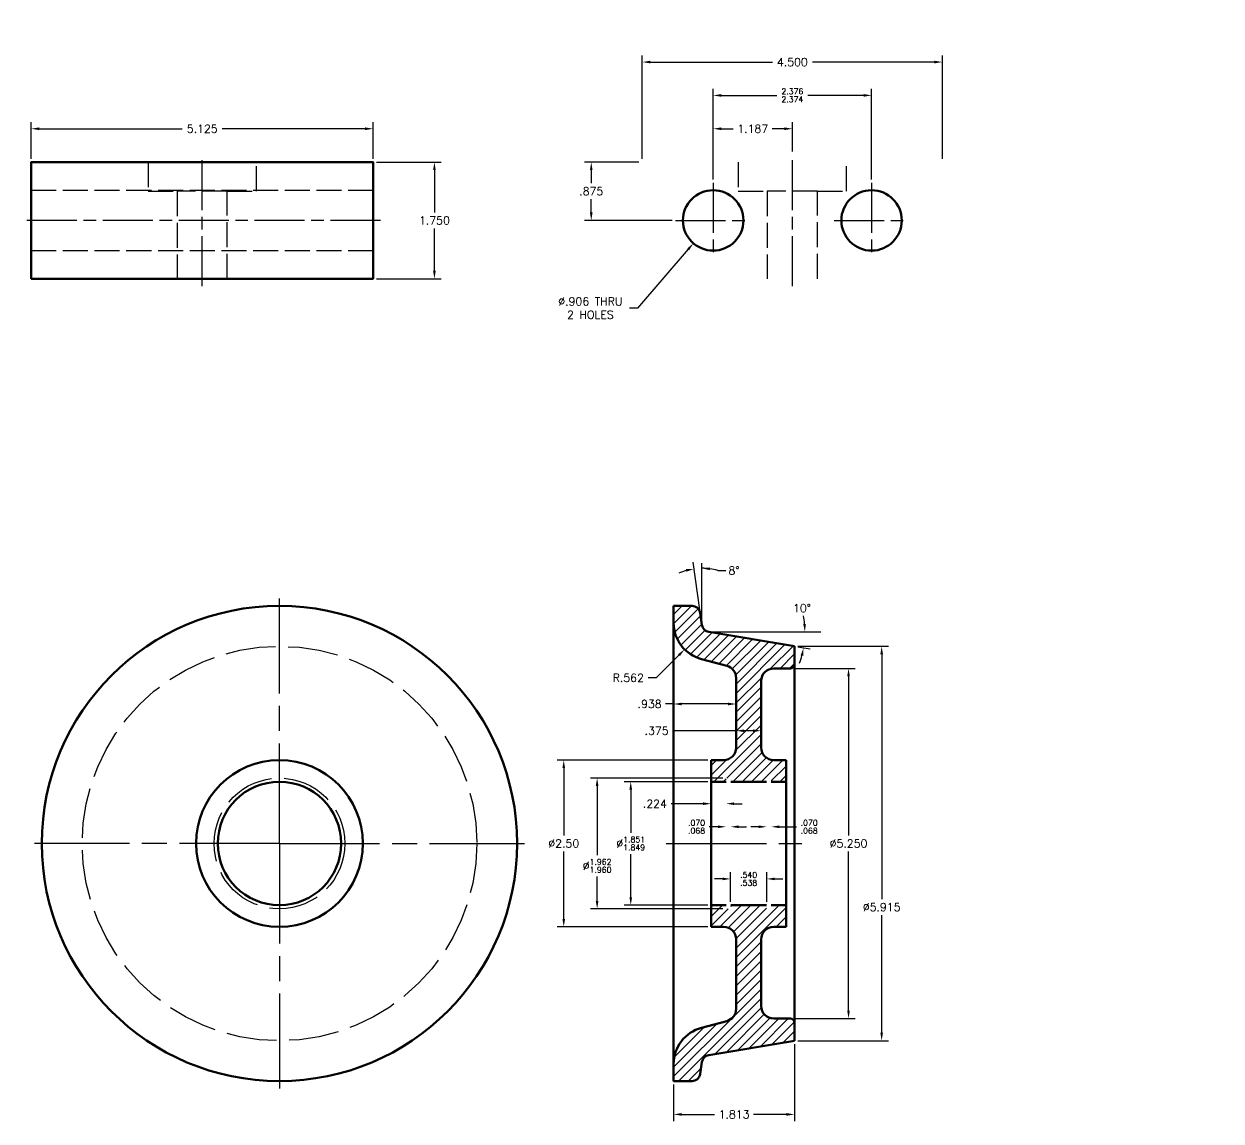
# Model space of a CAD drawing. Header units: inches. Extents: x 1 to 335, y -13 to 295.
# Drawn here: x 24.61 to 42.55, y -12.16 to 4.29 of the extents above; entities that cross this region are included whole.
import ezdxf

# ---------------------------------------------------------------- set-up
doc = ezdxf.new("R2010")
doc.units = ezdxf.units.IN
doc.header["$LTSCALE"] = 0.125
doc.header["$MEASUREMENT"] = 0
for name, pattern in [('AM_ISO02W050', [7.5, 6, -1.5]), ('AM_ISO02W050x2', [3.75, 3, -0.75]), ('AM_ISO08W050', [18, 12, -1.5, 3, -1.5]), ('AM_ISO08W050x2', [9, 6, -0.75, 1.5, -0.75])]:
    doc.linetypes.add(name, pattern=pattern)
for name, color, linetype, lineweight in [('AM_0', 7, 'Continuous', 50), ('AM_3', 212, 'AM_ISO02W050', 25), ('AM_5', 92, 'Continuous', 25), ('AM_7', 142, 'AM_ISO08W050', 25), ('AM_8', 12, 'Continuous', 25)]:
    doc.layers.add(name, color=color, linetype=linetype, lineweight=lineweight)
doc.styles.get("Standard").update_dxf_attribs({"font": 'ROMANS.SHX'})
doc.dimstyles.new('AM_ANSI$0', dxfattribs={"dimtxt": 0.12, "dimasz": 0.12, "dimexe": 0.1, "dimexo": 0.05, "dimgap": 0.06, "dimtad": 0, "dimtih": 1, "dimtoh": 1, "dimdec": 4, "dimzin": 7, "dimdsep": 46, "dimtxsty": 'Standard', "dimcen": 0, "dimclrd": 92, "dimclre": 256, "dimclrt": 142, "dimadec": 0, "dimazin": 2, "dimtp": 0.1, "dimtm": 0.1, "dimtfac": 0.71, "dimtdec": 4, "dimtofl": 0, "dimtmove": 0, "dimatfit": 3, "dimfxl": 1, "dimtolj": 1, "dimtzin": 7, "dimlwd": -1, "dimlwe": -1, "dimarcsym": 1})
doc.dimstyles.new('AM_ANSI$2', dxfattribs={"dimtxt": 0.12, "dimasz": 0.12, "dimexe": 0.1, "dimexo": 0.05, "dimgap": 0.06, "dimtad": 0, "dimtih": 1, "dimtoh": 1, "dimdec": 4, "dimzin": 7, "dimdsep": 46, "dimtxsty": 'Standard', "dimcen": 0, "dimclrd": 92, "dimclre": 256, "dimclrt": 142, "dimadec": 0, "dimazin": 2, "dimtp": 0.1, "dimtm": 0.1, "dimtfac": 0.71, "dimtdec": 4, "dimtofl": 0, "dimtmove": 0, "dimatfit": 3, "dimfxl": 1, "dimtolj": 1, "dimtzin": 7, "dimlwd": -1, "dimlwe": -1, "dimarcsym": 1})
doc.dimstyles.new('AM_ANSI$3', dxfattribs={"dimtxt": 0.12, "dimasz": 0.12, "dimexe": 0.1, "dimexo": 0.05, "dimgap": 0.06, "dimtad": 0, "dimtih": 1, "dimtoh": 1, "dimdec": 4, "dimzin": 7, "dimdsep": 46, "dimtxsty": 'Standard', "dimcen": 0, "dimclrd": 92, "dimclre": 256, "dimclrt": 142, "dimadec": 0, "dimazin": 2, "dimtp": 0.1, "dimtm": 0.1, "dimtfac": 0.71, "dimtdec": 4, "dimtofl": 0, "dimtmove": 0, "dimatfit": 0, "dimfxl": 1, "dimtolj": 1, "dimtzin": 7, "dimlwd": -1, "dimlwe": -1, "dimarcsym": 1})
doc.dimstyles.new('AM_ANSI$4', dxfattribs={"dimtxt": 0.12, "dimasz": 0.12, "dimexe": 0.1, "dimexo": 0.05, "dimgap": 0.06, "dimtad": 0, "dimtih": 1, "dimtoh": 1, "dimdec": 4, "dimzin": 7, "dimdsep": 46, "dimtxsty": 'Standard', "dimcen": 0, "dimclrd": 92, "dimclre": 256, "dimclrt": 142, "dimadec": 0, "dimazin": 2, "dimtp": 0.1, "dimtm": 0.1, "dimtfac": 0.71, "dimtdec": 4, "dimtofl": 0, "dimtmove": 0, "dimatfit": 0, "dimfxl": 1, "dimtolj": 1, "dimtzin": 7, "dimlwd": -1, "dimlwe": -1, "dimarcsym": 1})
pattern_1 = [(45, (-1.57824, 5.04953), (-0.07071068, 0.07071068), [])]

# ---------------------------------------------------------------- blocks, each defined once
blk = doc.blocks.new('*D239')
at = {"layer": 'AM_5', "color": 92}
for p, q in [((34.787, -7.402), (34.307, -7.402)), ((35.251, -7.402), (35.371, -7.402))]:
    blk.add_line(p, q, dxfattribs=at)
for points in [[(34.787, -7.382), (34.787, -7.422), (34.907, -7.402)], [(35.251, -7.382), (35.251, -7.422), (35.131, -7.402)]]:
    blk.add_solid(points, dxfattribs=at)
at = {"layer": 'Defpoints', "color": 0}
for p in [(34.907, -7.073), (35.131, -7.073), (35.131, -7.402)]:
    blk.add_point(p, dxfattribs=at)
at = {"layer": 'AM_5', "color": 142, "insert": (34.064, -7.402), "char_height": 0.12, "attachment_point": 5}
blk.add_mtext('\\A1;.224', dxfattribs=at)
blk = doc.blocks.new('*D240')
at = {"layer": 'AM_5', "color": 92}
for p, q in [((35.011, -7.748), (34.877, -7.748)), ((35.32, -7.748), (35.44, -7.748))]:
    blk.add_line(p, q, dxfattribs=at)
for points in [[(35.011, -7.728), (35.011, -7.768), (35.131, -7.748)], [(35.32, -7.728), (35.32, -7.768), (35.2, -7.748)]]:
    blk.add_solid(points, dxfattribs=at)
at = {"layer": 'Defpoints', "color": 0}
for p in [(35.131, -7.018), (35.2, -7.018), (35.131, -7.748)]:
    blk.add_point(p, dxfattribs=at)
at = {"layer": 'AM_5', "color": 142, "insert": (34.689, -7.748), "char_height": 0.12, "attachment_point": 5}
blk.add_mtext('\\A1;{\\H0.085200;\\S.070^ .068;}', dxfattribs=at)
blk = doc.blocks.new('*D241')
at = {"layer": 'AM_5', "color": 92}
for p, q in [((35.62, -7.748), (35.5, -7.748)), ((35.929, -7.748), (36.189, -7.748))]:
    blk.add_line(p, q, dxfattribs=at)
for points in [[(35.62, -7.728), (35.62, -7.768), (35.74, -7.748)], [(35.929, -7.728), (35.929, -7.768), (35.809, -7.748)]]:
    blk.add_solid(points, dxfattribs=at)
at = {"layer": 'Defpoints', "color": 0}
for p in [(35.74, -7.018), (35.809, -7.018), (35.74, -7.748)]:
    blk.add_point(p, dxfattribs=at)
at = {"layer": 'AM_5', "color": 142, "insert": (36.377, -7.748), "char_height": 0.12, "attachment_point": 5}
blk.add_mtext('\\A1;{\\H0.085200;\\S.070^ .068;}', dxfattribs=at)
blk = doc.blocks.new('*D242')
at = {"layer": 'AM_5'}
for p, q in [((35.2, -8.874), (35.2, -8.43)), ((35.74, -8.874), (35.74, -8.43))]:
    blk.add_line(p, q, dxfattribs=at)
at = {"layer": 'AM_5', "color": 92}
for p, q in [((35.08, -8.53), (34.96, -8.53)), ((35.86, -8.53), (35.98, -8.53))]:
    blk.add_line(p, q, dxfattribs=at)
for points in [[(35.08, -8.51), (35.08, -8.55), (35.2, -8.53)], [(35.86, -8.51), (35.86, -8.55), (35.74, -8.53)]]:
    blk.add_solid(points, dxfattribs=at)
at = {"layer": 'Defpoints', "color": 0}
for p in [(35.74, -8.53), (35.2, -8.924), (35.74, -8.924)]:
    blk.add_point(p, dxfattribs=at)
at = {"layer": 'AM_5', "color": 142, "insert": (35.47, -8.53), "char_height": 0.12, "attachment_point": 5}
blk.add_mtext('\\A1;{\\H0.085200;\\S.540^ .538;}', dxfattribs=at)
blk = doc.blocks.new('*D243')
at = {"layer": 'AM_5'}
for p, q in [((34.857, -7.073), (33.602, -7.073)), ((34.857, -8.924), (33.602, -8.924))]:
    blk.add_line(p, q, dxfattribs=at)
at = {"layer": 'AM_5', "color": 92}
for p, q in [((33.702, -7.193), (33.702, -7.839)), ((33.702, -8.804), (33.702, -8.158))]:
    blk.add_line(p, q, dxfattribs=at)
for points in [[(33.682, -7.193), (33.722, -7.193), (33.702, -7.073)], [(33.682, -8.804), (33.722, -8.804), (33.702, -8.924)]]:
    blk.add_solid(points, dxfattribs=at)
at = {"layer": 'Defpoints', "color": 0}
for p in [(33.702, -7.073), (34.907, -7.073), (34.907, -8.924)]:
    blk.add_point(p, dxfattribs=at)
at = {"layer": 'AM_5', "color": 142, "insert": (33.702, -7.999), "char_height": 0.12, "attachment_point": 5}
blk.add_mtext('\\A1;%%c{\\H0.085200;\\S1.851^ 1.849;}', dxfattribs=at)
blk = doc.blocks.new('*D244')
at = {"layer": 'AM_5'}
for p, q in [((35.081, -7.018), (33.098, -7.018)), ((35.081, -8.979), (33.098, -8.979))]:
    blk.add_line(p, q, dxfattribs=at)
at = {"layer": 'AM_5', "color": 92}
for p, q in [((33.198, -7.138), (33.198, -8.174)), ((33.198, -8.859), (33.198, -8.493))]:
    blk.add_line(p, q, dxfattribs=at)
for points in [[(33.178, -7.138), (33.218, -7.138), (33.198, -7.018)], [(33.178, -8.859), (33.218, -8.859), (33.198, -8.979)]]:
    blk.add_solid(points, dxfattribs=at)
at = {"layer": 'Defpoints', "color": 0}
for p in [(33.198, -7.018), (35.131, -7.018), (35.131, -8.979)]:
    blk.add_point(p, dxfattribs=at)
at = {"layer": 'AM_5', "color": 142, "insert": (33.198, -8.334), "char_height": 0.12, "attachment_point": 5}
blk.add_mtext('\\A1;%%c{\\H0.085200;\\S1.962^ 1.960;}', dxfattribs=at)
blk = doc.blocks.new('*D245')
at = {"layer": 'AM_5'}
for p, q in [((34.857, -6.749), (32.598, -6.749)), ((34.857, -9.249), (32.598, -9.249))]:
    blk.add_line(p, q, dxfattribs=at)
at = {"layer": 'AM_5', "color": 92}
for p, q in [((32.698, -6.869), (32.698, -7.879)), ((32.698, -9.129), (32.698, -8.119))]:
    blk.add_line(p, q, dxfattribs=at)
for points in [[(32.678, -6.869), (32.718, -6.869), (32.698, -6.749)], [(32.678, -9.129), (32.718, -9.129), (32.698, -9.249)]]:
    blk.add_solid(points, dxfattribs=at)
at = {"layer": 'Defpoints', "color": 0}
for p in [(34.907, -6.749), (32.698, -9.249), (34.907, -9.249)]:
    blk.add_point(p, dxfattribs=at)
at = {"layer": 'AM_5', "color": 142, "insert": (32.698, -7.999), "char_height": 0.12, "attachment_point": 5}
blk.add_mtext('\\A1;%%c2.50', dxfattribs=at)
blk = doc.blocks.new('*D190')
at = {"layer": 'AM_5'}
for p, q in [((36.145, -5.374), (37.067, -5.374)), ((36.145, -10.624), (37.067, -10.624))]:
    blk.add_line(p, q, dxfattribs=at)
at = {"layer": 'AM_5', "color": 92}
for p, q in [((36.967, -5.494), (36.967, -7.879)), ((36.967, -10.504), (36.967, -8.119))]:
    blk.add_line(p, q, dxfattribs=at)
for points in [[(36.947, -5.494), (36.987, -5.494), (36.967, -5.374)], [(36.947, -10.504), (36.987, -10.504), (36.967, -10.624)]]:
    blk.add_solid(points, dxfattribs=at)
at = {"layer": 'Defpoints', "color": 0}
for p in [(36.095, -5.374), (36.967, -5.374), (36.095, -10.624)]:
    blk.add_point(p, dxfattribs=at)
at = {"layer": 'AM_5', "color": 142, "insert": (36.967, -7.999), "char_height": 0.12, "attachment_point": 5}
blk.add_mtext('\\A1;%%c5.250', dxfattribs=at)
blk = doc.blocks.new('*D191')
at = {"layer": 'AM_5'}
for p, q in [((36.207, -5.041), (37.564, -5.041)), ((36.207, -10.956), (37.564, -10.956))]:
    blk.add_line(p, q, dxfattribs=at)
at = {"layer": 'AM_5', "color": 92}
for p, q in [((37.464, -5.161), (37.464, -8.833)), ((37.464, -10.836), (37.464, -9.073))]:
    blk.add_line(p, q, dxfattribs=at)
for points in [[(37.444, -5.161), (37.484, -5.161), (37.464, -5.041)], [(37.444, -10.836), (37.484, -10.836), (37.464, -10.956)]]:
    blk.add_solid(points, dxfattribs=at)
at = {"layer": 'Defpoints', "color": 0}
for p in [(36.157, -5.041), (36.157, -10.956), (37.464, -10.956)]:
    blk.add_point(p, dxfattribs=at)
at = {"layer": 'AM_5', "color": 142, "insert": (37.464, -8.953), "char_height": 0.12, "attachment_point": 5}
blk.add_mtext('\\A1;%%c5.915', dxfattribs=at)
blk = doc.blocks.new('*D192')
at = {"layer": 'AM_5'}
blk.add_line((34.737, -4.494), (34.637, -3.781), dxfattribs=at)
at = {"layer": 'AM_5', "color": 92}
blk.add_line((35.007, -3.905), (35.127, -3.905), dxfattribs=at)
for start, end in [(106.106, 114.212), (73.747, 90), (73.788, 81.894)]:
    blk.add_arc((34.769, -4.72), 0.849, start, end, dxfattribs=at)
for points in [[(34.53, -3.885), (34.538, -3.924), (34.651, -3.88)], [(34.888, -3.9), (34.89, -3.86), (34.769, -3.871)]]:
    blk.add_solid(points, dxfattribs=at)
at = {"layer": 'Defpoints', "color": 0}
for p in [(34.769, 295.28), (34.69, -3.875), (34.744, -4.544), (34.769, -4.72), (34.769, -4.72)]:
    blk.add_point(p, dxfattribs=at)
at = {"layer": 'AM_5', "color": 142, "insert": (35.25, -3.905), "char_height": 0.12, "attachment_point": 5}
blk.add_mtext('\\A1;8°', dxfattribs=at)
blk = doc.blocks.new('*D193')
at = {"layer": 'AM_5'}
blk.add_line((36.207, -5.049), (36.392, -5.08), dxfattribs=at)
at = {"layer": 'AM_5', "color": 92}
for start, end in [(4.7731, 9.5462), (340.9538, 345.7269)]:
    blk.add_arc((34.872, -4.826), 1.441, start, end, dxfattribs=at)
for points in [[(36.328, -4.705), (36.288, -4.707), (36.313, -4.826)], [(36.249, -5.177), (36.288, -5.186), (36.293, -5.064)]]:
    blk.add_solid(points, dxfattribs=at)
at = {"layer": 'Defpoints', "color": 0}
for p in [(34.872, -4.826), (34.872, -4.826), (334.872, -4.826), (36.304, -4.985), (36.157, -5.041)]:
    blk.add_point(p, dxfattribs=at)
at = {"layer": 'AM_5', "color": 142, "insert": (36.269, -4.47), "char_height": 0.12, "attachment_point": 5}
blk.add_mtext('\\A1;10°', dxfattribs=at)
blk = doc.blocks.new('*D194')
at = {"layer": 'AM_5', "color": 92}
for p, q in [((34.425, -5.174), (34.085, -5.515)), ((34.085, -5.515), (33.965, -5.515))]:
    blk.add_line(p, q, dxfattribs=at)
blk.add_solid([(34.411, -5.16), (34.439, -5.188), (34.51, -5.089)], dxfattribs=at)
at = {"layer": 'Defpoints', "color": 0}
for p in [(34.907, -4.691), (34.51, -5.089)]:
    blk.add_point(p, dxfattribs=at)
at = {"layer": 'AM_5', "color": 142, "insert": (33.665, -5.515), "char_height": 0.12, "attachment_point": 5}
blk.add_mtext('\\A1;R.562', dxfattribs=at)
blk = doc.blocks.new('*D195')
at = {"layer": 'AM_5'}
for p, q in [((34.345, -4.741), (34.345, -6.007)), ((35.282, -5.567), (35.282, -6.007))]:
    blk.add_line(p, q, dxfattribs=at)
at = {"layer": 'AM_5', "color": 92}
for p, q in [((34.345, -5.907), (34.225, -5.907)), ((35.162, -5.907), (34.465, -5.907))]:
    blk.add_line(p, q, dxfattribs=at)
for points in [[(34.465, -5.887), (34.465, -5.927), (34.345, -5.907)], [(35.162, -5.887), (35.162, -5.927), (35.282, -5.907)]]:
    blk.add_solid(points, dxfattribs=at)
at = {"layer": 'Defpoints', "color": 0}
for p in [(34.345, -4.691), (35.282, -5.517), (35.282, -5.907)]:
    blk.add_point(p, dxfattribs=at)
at = {"layer": 'AM_5', "color": 142, "insert": (33.985, -5.907), "char_height": 0.12, "attachment_point": 5}
blk.add_mtext('\\A1;.938', dxfattribs=at)
blk = doc.blocks.new('*D196')
at = {"layer": 'AM_5'}
for p, q in [((35.282, -6.511), (35.282, -6.208)), ((35.657, -6.511), (35.657, -6.208))]:
    blk.add_line(p, q, dxfattribs=at)
at = {"layer": 'AM_5', "color": 92}
for p, q in [((35.282, -6.308), (34.33, -6.308)), ((35.537, -6.308), (35.402, -6.308))]:
    blk.add_line(p, q, dxfattribs=at)
for points in [[(35.402, -6.288), (35.402, -6.328), (35.282, -6.308)], [(35.537, -6.288), (35.537, -6.328), (35.657, -6.308)]]:
    blk.add_solid(points, dxfattribs=at)
at = {"layer": 'Defpoints', "color": 0}
for p in [(35.282, -6.308), (35.282, -6.561), (35.657, -6.561)]:
    blk.add_point(p, dxfattribs=at)
at = {"layer": 'AM_5', "color": 142, "insert": (34.09, -6.308), "char_height": 0.12, "attachment_point": 5}
blk.add_mtext('\\A1;.375', dxfattribs=at)
blk = doc.blocks.new('*D197')
at = {"layer": 'AM_5'}
for p, q in [((36.157, -11.006), (36.157, -12.161)), ((34.345, -11.611), (34.345, -12.161))]:
    blk.add_line(p, q, dxfattribs=at)
at = {"layer": 'AM_5', "color": 92}
for p, q in [((34.465, -12.061), (34.96, -12.061)), ((36.037, -12.061), (35.543, -12.061))]:
    blk.add_line(p, q, dxfattribs=at)
for points in [[(34.465, -12.041), (34.465, -12.081), (34.345, -12.061)], [(36.037, -12.041), (36.037, -12.081), (36.157, -12.061)]]:
    blk.add_solid(points, dxfattribs=at)
at = {"layer": 'Defpoints', "color": 0}
for p in [(36.157, -10.956), (34.345, -11.561), (34.345, -12.061)]:
    blk.add_point(p, dxfattribs=at)
at = {"layer": 'AM_5', "color": 142, "insert": (35.251, -12.061), "char_height": 0.12, "attachment_point": 5}
blk.add_mtext('\\A1;1.813', dxfattribs=at)
blk = doc.blocks.new('*D210')
at = {"layer": 'AM_5'}
for p, q in [((24.715, 2.269), (24.715, 2.819)), ((29.84, 2.269), (29.84, 2.819))]:
    blk.add_line(p, q, dxfattribs=at)
at = {"layer": 'AM_5', "color": 92}
for p, q in [((24.835, 2.719), (26.978, 2.719)), ((29.72, 2.719), (27.578, 2.719))]:
    blk.add_line(p, q, dxfattribs=at)
for points in [[(24.835, 2.739), (24.835, 2.699), (24.715, 2.719)], [(29.72, 2.739), (29.72, 2.699), (29.84, 2.719)]]:
    blk.add_solid(points, dxfattribs=at)
at = {"layer": 'Defpoints', "color": 0}
for p in [(29.84, 2.719), (24.715, 2.219), (29.84, 2.219)]:
    blk.add_point(p, dxfattribs=at)
at = {"layer": 'AM_5', "color": 142, "insert": (27.278, 2.719), "char_height": 0.12, "attachment_point": 5}
blk.add_mtext('\\A1;5.125', dxfattribs=at)
blk = doc.blocks.new('*D211')
at = {"layer": 'AM_5'}
for p, q in [((29.89, 2.219), (30.859, 2.219)), ((29.89, 0.469), (30.859, 0.469))]:
    blk.add_line(p, q, dxfattribs=at)
at = {"layer": 'AM_5', "color": 92}
for p, q in [((30.759, 2.099), (30.759, 1.464)), ((30.759, 0.589), (30.759, 1.224))]:
    blk.add_line(p, q, dxfattribs=at)
for points in [[(30.739, 2.099), (30.779, 2.099), (30.759, 2.219)], [(30.739, 0.589), (30.779, 0.589), (30.759, 0.469)]]:
    blk.add_solid(points, dxfattribs=at)
at = {"layer": 'Defpoints', "color": 0}
for p in [(29.84, 2.219), (30.759, 2.219), (29.84, 0.469)]:
    blk.add_point(p, dxfattribs=at)
at = {"layer": 'AM_5', "color": 142, "insert": (30.759, 1.344), "char_height": 0.12, "attachment_point": 5}
blk.add_mtext('\\A1;1.750', dxfattribs=at)
blk = doc.blocks.new('*D212')
at = {"layer": 'AM_5'}
for p, q in [((33.825, 2.219), (33.01, 2.219)), ((34.325, 1.344), (33.01, 1.344))]:
    blk.add_line(p, q, dxfattribs=at)
at = {"layer": 'AM_5', "color": 92}
for p, q in [((33.11, 2.099), (33.11, 1.902)), ((33.11, 1.464), (33.11, 1.662))]:
    blk.add_line(p, q, dxfattribs=at)
for points in [[(33.09, 2.099), (33.13, 2.099), (33.11, 2.219)], [(33.09, 1.464), (33.13, 1.464), (33.11, 1.344)]]:
    blk.add_solid(points, dxfattribs=at)
at = {"layer": 'Defpoints', "color": 0}
for p in [(33.875, 2.219), (33.11, 1.344), (34.375, 1.344)]:
    blk.add_point(p, dxfattribs=at)
at = {"layer": 'AM_5', "color": 142, "insert": (33.11, 1.782), "char_height": 0.12, "attachment_point": 5}
blk.add_mtext('\\A1;.875', dxfattribs=at)
blk = doc.blocks.new('*D213')
at = {"layer": 'AM_5'}
for p, q in [((34.938, 1.957), (34.938, 2.819)), ((36.125, 2.379), (36.125, 2.819))]:
    blk.add_line(p, q, dxfattribs=at)
at = {"layer": 'AM_5', "color": 92}
for p, q in [((35.058, 2.719), (35.24, 2.719)), ((36.005, 2.719), (35.823, 2.719))]:
    blk.add_line(p, q, dxfattribs=at)
for points in [[(35.058, 2.739), (35.058, 2.699), (34.938, 2.719)], [(36.005, 2.739), (36.005, 2.699), (36.125, 2.719)]]:
    blk.add_solid(points, dxfattribs=at)
at = {"layer": 'Defpoints', "color": 0}
for p in [(36.125, 2.719), (36.125, 2.329), (34.938, 1.907)]:
    blk.add_point(p, dxfattribs=at)
at = {"layer": 'AM_5', "color": 142, "insert": (35.531, 2.719), "char_height": 0.12, "attachment_point": 5}
blk.add_mtext('\\A1;1.187', dxfattribs=at)
blk = doc.blocks.new('*D214')
at = {"layer": 'AM_5'}
for p, q in [((34.938, 1.957), (34.938, 3.319)), ((37.313, 1.957), (37.313, 3.319))]:
    blk.add_line(p, q, dxfattribs=at)
at = {"layer": 'AM_5', "color": 92}
for p, q in [((35.058, 3.219), (35.893, 3.219)), ((37.193, 3.219), (36.358, 3.219))]:
    blk.add_line(p, q, dxfattribs=at)
for points in [[(35.058, 3.239), (35.058, 3.199), (34.938, 3.219)], [(37.193, 3.239), (37.193, 3.199), (37.313, 3.219)]]:
    blk.add_solid(points, dxfattribs=at)
at = {"layer": 'Defpoints', "color": 0}
for p in [(37.313, 3.219), (34.938, 1.907), (37.313, 1.907)]:
    blk.add_point(p, dxfattribs=at)
at = {"layer": 'AM_5', "color": 142, "insert": (36.125, 3.219), "char_height": 0.12, "attachment_point": 5}
blk.add_mtext('\\A1;{\\H0.085200;\\S2.376^ 2.374;}', dxfattribs=at)
blk = doc.blocks.new('*D215')
at = {"layer": 'AM_5'}
for p, q in [((33.875, 2.269), (33.875, 3.819)), ((38.375, 2.269), (38.375, 3.819))]:
    blk.add_line(p, q, dxfattribs=at)
at = {"layer": 'AM_5', "color": 92}
for p, q in [((33.995, 3.719), (35.825, 3.719)), ((38.255, 3.719), (36.425, 3.719))]:
    blk.add_line(p, q, dxfattribs=at)
for points in [[(33.995, 3.739), (33.995, 3.699), (33.875, 3.719)], [(38.255, 3.739), (38.255, 3.699), (38.375, 3.719)]]:
    blk.add_solid(points, dxfattribs=at)
at = {"layer": 'Defpoints', "color": 0}
for p in [(38.375, 3.719), (33.875, 2.219), (38.375, 2.219)]:
    blk.add_point(p, dxfattribs=at)
at = {"layer": 'AM_5', "color": 142, "insert": (36.125, 3.719), "char_height": 0.12, "attachment_point": 5}
blk.add_mtext('\\A1;4.500', dxfattribs=at)
blk = doc.blocks.new('*D216')
at = {"layer": 'AM_5', "color": 92}
for p, q in [((34.563, 0.911), (33.802, 0.03)), ((33.802, 0.03), (33.682, 0.03))]:
    blk.add_line(p, q, dxfattribs=at)
blk.add_solid([(34.548, 0.924), (34.578, 0.898), (34.642, 1.002)], dxfattribs=at)
at = {"layer": 'Defpoints', "color": 0}
for p in [(35.234, 1.687), (34.642, 1.002)]:
    blk.add_point(p, dxfattribs=at)
at = {"layer": 'AM_5', "color": 142, "insert": (33.097, 0.03), "char_height": 0.12, "attachment_point": 5}
blk.add_mtext('\\A1;∅.906 THRU\\P2 HOLES', dxfattribs=at)

msp = doc.modelspace()

# ---------------------------------------------------------------- hatches: boundary and pattern name
at = {"layer": 'AM_8'}
h = msp.add_hatch(dxfattribs=at)
h.set_pattern_fill('_U', color=256, scale=0.1, angle=45, style=0, pattern_type=0)
h.set_pattern_definition(pattern_1)
edge = h.paths.add_edge_path()
edge.add_line((35.845, -5.3735), (36.095, -5.3735))
edge.add_arc((36.095, -5.311), 0.0625, 270, 360)
edge.add_line((36.1575, -5.311), (36.1575, -5.0412))
edge.add_line((36.1575, -5.0412), (34.8724, -4.8262))
edge.add_arc((34.893, -4.7029), 0.125, 188, 260.5, ccw=False)
edge.add_line((34.7692, -4.7203), (34.7444, -4.5436))
edge.add_arc((34.6206, -4.561), 0.125, 8, 90)
edge.add_line((34.6206, -4.436), (34.345, -4.436))
edge.add_line((34.345, -4.436), (34.345, -4.6911))
edge.add_arc((34.907, -4.6911), 0.562, 180, 255)
edge.add_line((34.7615, -5.234), (35.1435, -5.3363))
edge.add_arc((35.095, -5.5174), 0.1875, 0, 75, ccw=False)
edge.add_line((35.2825, -5.5174), (35.2825, -6.561))
edge.add_arc((35.095, -6.561), 0.1875, -90, 0, ccw=False)
edge.add_line((35.095, -6.7485), (34.9075, -6.7485))
edge.add_line((34.9075, -6.7485), (34.9075, -7.0733))
edge.add_line((34.9075, -7.0733), (35.1314, -7.0733))
edge.add_line((35.1314, -7.0733), (35.1314, -7.0182))
edge.add_line((35.1314, -7.0182), (35.2003, -7.0182))
edge.add_line((35.2003, -7.0182), (35.2003, -7.0733))
edge.add_line((35.2003, -7.0733), (35.2338, -7.0733))
edge.add_line((35.2338, -7.0733), (35.7397, -7.0733))
edge.add_line((35.7397, -7.0733), (35.7397, -7.0182))
edge.add_line((35.7397, -7.0182), (35.8086, -7.0182))
edge.add_line((35.8086, -7.0182), (35.8086, -7.0733))
edge.add_line((35.8086, -7.0733), (36.0325, -7.0733))
edge.add_line((36.0325, -7.0733), (36.0325, -6.7485))
edge.add_line((36.0325, -6.7485), (35.845, -6.7485))
edge.add_arc((35.845, -6.561), 0.1875, 180, 270, ccw=False)
edge.add_line((35.6575, -6.561), (35.6575, -5.561))
edge.add_arc((35.845, -5.561), 0.1875, 90, 180, ccw=False)
h = msp.add_hatch(dxfattribs=at)
h.set_pattern_fill('_U', color=256, scale=0.1, angle=45, style=0, pattern_type=0)
h.set_pattern_definition(pattern_1)
edge = h.paths.add_edge_path()
edge.add_arc((35.845, -9.436), 0.1875, 90, 180, ccw=False)
edge.add_line((35.845, -9.2485), (36.0325, -9.2485))
edge.add_line((36.0325, -9.2485), (36.0325, -8.9237))
edge.add_line((36.0325, -8.9237), (35.8086, -8.9237))
edge.add_line((35.8086, -8.9237), (35.8086, -8.9789))
edge.add_line((35.8086, -8.9789), (35.7397, -8.9789))
edge.add_line((35.7397, -8.9789), (35.7397, -8.9237))
edge.add_line((35.7397, -8.9237), (35.2003, -8.9237))
edge.add_line((35.2003, -8.9237), (35.2003, -8.9789))
edge.add_line((35.2003, -8.9789), (35.1314, -8.9789))
edge.add_line((35.1314, -8.9789), (35.1314, -8.9237))
edge.add_line((35.1314, -8.9237), (34.9075, -8.9237))
edge.add_line((34.9075, -8.9237), (34.9075, -9.2485))
edge.add_line((34.9075, -9.2485), (35.095, -9.2485))
edge.add_arc((35.095, -9.436), 0.1875, 0, 90, ccw=False)
edge.add_line((35.2825, -9.436), (35.2825, -10.4797))
edge.add_arc((35.095, -10.4797), 0.1875, -75, 0, ccw=False)
edge.add_line((35.1435, -10.6608), (34.7615, -10.7631))
edge.add_arc((34.907, -11.306), 0.562, 105, 180)
edge.add_line((34.345, -11.306), (34.345, -11.561))
edge.add_line((34.345, -11.561), (34.6206, -11.561))
edge.add_arc((34.6206, -11.436), 0.125, 270, 352)
edge.add_line((34.7444, -11.4534), (34.7692, -11.2768))
edge.add_arc((34.893, -11.2942), 0.125, 99.5, 172, ccw=False)
edge.add_line((34.8724, -11.1709), (36.1575, -10.9559))
edge.add_line((36.1575, -10.9559), (36.1575, -10.686))
edge.add_arc((36.095, -10.686), 0.0625, 0, 90)
edge.add_line((36.095, -10.6235), (35.845, -10.6235))
edge.add_arc((35.845, -10.436), 0.1875, 180, 270, ccw=False)
edge.add_line((35.6575, -10.436), (35.6575, -9.436))

# ---------------------------------------------------------------- linework, layer by layer
at = {"layer": 'AM_0'}
for p, q in [((34.345, -4.436), (34.6206, -4.436)), ((34.345, -4.6911), (34.345, -4.436)), ((34.7444, -4.5436), (34.7692, -4.7203)), ((34.345, -4.6911), (34.345, -7.9985)), ((34.8724, -4.8262), (36.1575, -5.0412)), ((36.1575, -5.0412), (36.1575, -5.311)), ((35.1435, -5.3363), (34.7615, -5.234)), ((36.095, -5.3735), (35.845, -5.3735)), ((36.1575, -5.311), (36.1575, -7.9985)), ((35.2825, -6.561), (35.2825, -5.5174)), ((35.6575, -5.561), (35.6575, -6.561)), ((34.9075, -6.7485), (35.095, -6.7485)), ((34.9075, -7.9985), (34.9075, -6.7485)), ((35.845, -6.7485), (36.0325, -6.7485)), ((36.0325, -6.7485), (36.0325, -7.9985)), ((34.9075, -7.0733), (35.1314, -7.0733)), ((35.2003, -7.0733), (35.7397, -7.0733)), ((35.8086, -7.0733), (36.0325, -7.0733)), ((34.345, -11.306), (34.345, -7.9985)), ((34.9075, -7.9985), (34.9075, -9.2485)), ((36.0325, -9.2485), (36.0325, -7.9985)), ((36.1575, -10.686), (36.1575, -7.9985)), ((34.9075, -8.9237), (35.1314, -8.9237)), ((35.2003, -8.9237), (35.7397, -8.9237)), ((35.8086, -8.9237), (36.0325, -8.9237)), ((34.9075, -9.2485), (35.095, -9.2485)), ((35.845, -9.2485), (36.0325, -9.2485)), ((35.2825, -9.436), (35.2825, -10.4797)), ((35.6575, -10.436), (35.6575, -9.436)), ((35.1435, -10.6608), (34.7615, -10.7631)), ((36.095, -10.6235), (35.845, -10.6235)), ((36.1575, -10.9559), (36.1575, -10.686)), ((34.8724, -11.1709), (36.1575, -10.9559)), ((34.345, -11.306), (34.345, -11.561)), ((34.7444, -11.4534), (34.7692, -11.2768)), ((34.345, -11.561), (34.6206, -11.561))]:
    msp.add_line(p, q, dxfattribs=at)
msp.add_lwpolyline([(24.7152, 0.4694), (29.8402, 0.4694), (29.8402, 2.2194), (24.7152, 2.2194)], close=True, dxfattribs=at)
for centre, radius in [((34.9377, 1.3444), 0.453), ((37.3127, 1.3444), 0.453), ((28.4359, -7.9985), 3.5625), ((28.4359, -7.9985), 1.25), ((28.4359, -7.9985), 0.9252)]:
    msp.add_circle(centre, radius, dxfattribs=at)
for centre, radius, start, end in [((34.6206, -4.561), 0.125, 8, 90), ((34.907, -4.6911), 0.562, 180, 255), ((34.893, -4.7029), 0.125, 188, 260.5), ((35.095, -5.5174), 0.1875, 0, 75), ((35.845, -5.561), 0.1875, 90, 180), ((36.095, -5.311), 0.0625, 270, 0), ((35.095, -6.561), 0.1875, 270, 0), ((35.845, -6.561), 0.1875, 180, 270), ((35.095, -9.436), 0.1875, 0, 90), ((35.845, -9.436), 0.1875, 90, 180), ((35.095, -10.4797), 0.1875, 285, 0), ((35.845, -10.436), 0.1875, 180, 270), ((34.907, -11.306), 0.562, 105, 180), ((36.095, -10.686), 0.0625, 0, 90), ((34.893, -11.2942), 0.125, 99.5, 172), ((34.6206, -11.436), 0.125, 270, 352)]:
    msp.add_arc(centre, radius, start, end, dxfattribs=at)
at = {"layer": 'AM_3', "linetype": 'AM_ISO02W050x2'}
for p, q in [((26.4652, 2.2194), (26.4652, 1.7819)), ((28.0902, 1.7819), (28.0902, 2.2194)), ((35.3122, 2.2194), (35.3122, 1.7819)), ((36.9372, 1.7819), (36.9372, 2.2194)), ((24.7152, 1.7974), (29.8402, 1.7974)), ((26.4652, 1.7819), (26.9027, 1.7819)), ((27.6527, 1.7819), (26.9027, 1.7819)), ((26.9027, 1.7819), (26.9027, 0.4694)), ((27.6527, 0.4694), (27.6527, 1.7819)), ((27.6527, 1.7819), (28.0902, 1.7819)), ((35.3122, 1.7819), (35.7497, 1.7819)), ((36.4997, 1.7819), (35.7497, 1.7819)), ((35.7497, 1.7819), (35.7497, 0.4694)), ((36.4997, 0.4694), (36.4997, 1.7819)), ((36.4997, 1.7819), (36.9372, 1.7819)), ((24.7152, 0.8914), (29.8402, 0.8914))]:
    msp.add_line(p, q, dxfattribs=at)
at = {"layer": 'AM_3'}
for radius in [2.9573, 0.9803]:
    msp.add_circle((28.4359, -7.9985), radius, dxfattribs=at)
at = {"layer": 'AM_5'}
for p, q in [((34.7692, -4.7203), (34.7692, -3.7947)), ((34.8724, -4.8262), (36.5535, -4.8262))]:
    msp.add_line(p, q, dxfattribs=at)
at = {"layer": 'AM_7', "linetype": 'AM_ISO08W050x2'}
for p, q in [((27.2777, 0.3594), (27.2777, 2.3294)), ((36.1247, 0.3594), (36.1247, 2.3294)), ((34.9377, 1.9074), (34.9377, 0.7814)), ((37.3127, 1.9074), (37.3127, 0.7814)), ((29.9502, 1.3444), (24.6052, 1.3444)), ((34.3747, 1.3444), (35.5007, 1.3444)), ((36.7497, 1.3444), (37.8757, 1.3444))]:
    msp.add_line(p, q, dxfattribs=at)
at = {"layer": 'AM_7'}
for p, q in [((28.4359, -7.9985), (28.4359, -4.326)), ((28.4359, -7.9985), (24.7634, -7.9985)), ((28.4359, -7.9985), (32.1084, -7.9985)), ((28.4359, -7.9985), (28.4359, -11.671)), ((34.235, -7.9985), (36.2675, -7.9985))]:
    msp.add_line(p, q, dxfattribs=at)

# ---------------------------------------------------------------- dimensions: what is measured, and where the dimension line sits
at = {"layer": 'AM_5'}
dim = msp.add_angular_dim_2l(base=(34.6903, -3.8751), line1=((34.7692, -4.7203), (34.7692, 295.2797)), line2=((34.7444, -4.5436), (34.7692, -4.7203)), dimstyle='AM_ANSI$2', override={"dimdec": 3, "dimtp": 0.001, "dimtm": 0.001, "dimtdec": 3}, dxfattribs=at)
dim.commit()
dim.dimension.update_dxf_attribs({"geometry": '*D192', "text_midpoint": (35.2497, -3.9053)})
for base, p1, p2, angle, override, picture, middle in [((38.3747, 3.7194), (33.8747, 2.2194), (38.3747, 2.2194), 0, {"dimdec": 3, "dimtp": 0.001, "dimtm": 0.001, "dimtdec": 3}, '*D215', (36.1247, 3.7194)), ((37.3127, 3.2194), (34.9377, 1.9074), (37.3127, 1.9074), 0, {"dimdec": 3, "dimlim": 1, "dimtp": 0.001, "dimtm": 0.001, "dimtdec": 3}, '*D214', (36.1252, 3.2194)), ((29.8402, 2.7194), (24.7152, 2.2194), (29.8402, 2.2194), 0, {"dimdec": 3, "dimtp": 0.001, "dimtm": 0.001, "dimtdec": 3}, '*D210', (27.2777, 2.7194)), ((30.759, 2.2194), (29.8402, 0.4694), (29.8402, 2.2194), 90, {"dimdec": 3, "dimtp": 0.001, "dimtm": 0.001, "dimtdec": 3}, '*D211', (30.759, 1.3444)), ((33.1102, 1.3444), (33.8747, 2.2194), (34.3747, 1.3444), 90, {"dimdec": 3, "dimtp": 0.001, "dimtm": 0.001, "dimtdec": 3}, '*D212', (33.1102, 1.7819)), ((34.3449759181, -12.0610449967), (36.1574759181, -10.9558652379), (34.3449759181, -11.5610449967), 0, {"dimdec": 3, "dimtp": 0.001, "dimtm": 0.001, "dimtdec": 3}, '*D197', (35.2512259181, -12.0610449967))]:
    dim = msp.add_linear_dim(base=base, p1=p1, p2=p2, angle=angle, dimstyle='AM_ANSI$0', override=override, dxfattribs=at)
    dim.commit()
    dim.dimension.update_dxf_attribs({"geometry": picture, "text_midpoint": middle})
for base, p1, p2, override, picture, middle in [((36.1247, 2.7194), (34.9377, 1.9074), (36.1247, 2.3294), {"dimdec": 3, "dimtp": 0.001, "dimtm": 0.001, "dimtdec": 3}, '*D213', (35.5312, 2.7194)), ((35.7397, -8.5298), (35.2003, -8.9237), (35.7397, -8.9237), {"dimdec": 3, "dimlim": 1, "dimtp": 0.001, "dimtm": 0.001, "dimtdec": 3}, '*D242', (35.47, -8.5298))]:
    dim = msp.add_linear_dim(base=base, p1=p1, p2=p2, dimstyle='AM_ANSI$0', override=override, dxfattribs=at)
    dim.commit()
    dim.dimension.update_dxf_attribs({"geometry": picture, "text_midpoint": middle})
dim = msp.add_diameter_dim_2p(p1=(35.2338, 1.6872), p2=(34.6416, 1.0016), text='<> THRU\\P2 HOLES', dimstyle='AM_ANSI$3', override={"dimdec": 3, "dimtp": 0.001, "dimtm": 0.001, "dimtdec": 3}, dxfattribs=at)
dim.commit()
dim.dimension.update_dxf_attribs({"geometry": '*D216', "text_midpoint": (33.0967, 0.0302), "dimtype": 163})
dim = msp.add_angular_dim_2l(base=(36.304456, -4.985119), line1=((34.872373, -4.826172), (36.157476, -5.041225)), line2=((34.872373, -4.826172), (334.872373, -4.826172)), dimstyle='AM_ANSI$2', override={"dimdec": 3, "dimtp": 0.001, "dimtm": 0.001, "dimtdec": 3}, dxfattribs=at)
dim.commit()
dim.dimension.update_dxf_attribs({"geometry": '*D193', "text_midpoint": (36.268515, -4.469924), "dimtype": 162})
dim = msp.add_radius_dim(center=(34.907, -4.6911), mpoint=(34.51, -5.0889), dimstyle='AM_ANSI$4', override={"dimdec": 3, "dimtp": 0.001, "dimtm": 0.001, "dimtdec": 3}, dxfattribs=at)
dim.commit()
dim.dimension.update_dxf_attribs({"geometry": '*D194', "text_midpoint": (33.6648, -5.5148), "dimtype": 164})
for base, p1, p2, override, picture, middle in [((35.2824759181, -5.9069525287), (34.3449759181, -4.6911048615), (35.2824759181, -5.5174188069), {"dimdec": 3, "dimtp": 0.001, "dimtm": 0.001, "dimtdec": 3}, '*D195', (33.9849759181, -5.9069525287)), ((35.1314, -7.4023), (34.9075, -7.0733), (35.1314, -7.0733), {"dimdec": 3, "dimse1": 1, "dimse2": 1, "dimtp": 0.001, "dimtm": 0.001, "dimtdec": 3}, '*D239', (34.0643, -7.4023)), ((35.1314, -7.7483), (35.2003, -7.0182), (35.1314, -7.0182), {"dimdec": 3, "dimse1": 1, "dimse2": 1, "dimlim": 1, "dimtp": 0.001, "dimtm": 0.001, "dimtdec": 3}, '*D240', (34.6888, -7.7483)), ((35.7397, -7.7483), (35.8086, -7.0182), (35.7397, -7.0182), {"dimdec": 3, "dimse1": 1, "dimse2": 1, "dimlim": 1, "dimtp": 0.001, "dimtm": 0.001, "dimtdec": 3}, '*D241', (36.3766, -7.7483))]:
    dim = msp.add_linear_dim(base=base, p1=p1, p2=p2, angle=0, dimstyle='AM_ANSI$0', override=override, dxfattribs=at)
    dim.commit()
    dim.dimension.update_dxf_attribs({"geometry": picture, "text_midpoint": middle, "dimtype": 160})
for base, p1, p2, override, picture, middle in [((37.4636, -10.9559), (36.1575, -5.0412), (36.1575, -10.9559), {"dimdec": 3, "dimtp": 0.001, "dimtm": 0.001, "dimtdec": 3}, '*D191', (37.4636, -8.9531)), ((33.1976, -7.0182), (35.1314, -8.9789), (35.1314, -7.0182), {"dimdec": 3, "dimlim": 1, "dimtp": 0.001, "dimtm": 0.001, "dimtdec": 3}, '*D244', (33.1976, -8.3335))]:
    dim = msp.add_linear_dim(base=base, p1=p1, p2=p2, angle=90, text='%%c<>', dimstyle='AM_ANSI$0', override=override, dxfattribs=at)
    dim.commit()
    dim.dimension.update_dxf_attribs({"geometry": picture, "text_midpoint": middle, "dimtype": 160})
for base, p1, p2, override, picture, middle in [((36.9675, -5.3735), (36.095, -10.6235), (36.095, -5.3735), {"dimdec": 3, "dimtp": 0.001, "dimtm": 0.001, "dimtdec": 3}, '*D190', (36.9675, -7.9985)), ((32.6976, -9.2485), (34.9075, -6.7485), (34.9075, -9.2485), {"dimdec": 2, "dimtp": 0.001, "dimtm": 0.001, "dimtdec": 3}, '*D245', (32.6976, -7.9985)), ((33.7019, -7.0733), (34.9075, -8.9237), (34.9075, -7.0733), {"dimdec": 3, "dimlim": 1, "dimtp": 0.001, "dimtm": 0.001, "dimtdec": 3}, '*D243', (33.7019, -7.9985))]:
    dim = msp.add_linear_dim(base=base, p1=p1, p2=p2, angle=90, text='%%c<>', dimstyle='AM_ANSI$0', override=override, dxfattribs=at)
    dim.commit()
    dim.dimension.update_dxf_attribs({"geometry": picture, "text_midpoint": middle})
dim = msp.add_linear_dim(base=(35.2825, -6.308), p1=(35.6575, -6.561), p2=(35.2825, -6.561), dimstyle='AM_ANSI$0', override={"dimdec": 3, "dimtp": 0.001, "dimtm": 0.001, "dimtdec": 3}, dxfattribs=at)
dim.commit()
dim.dimension.update_dxf_attribs({"geometry": '*D196', "text_midpoint": (34.0898, -6.308), "dimtype": 160})

doc.saveas('drawing.dxf')
